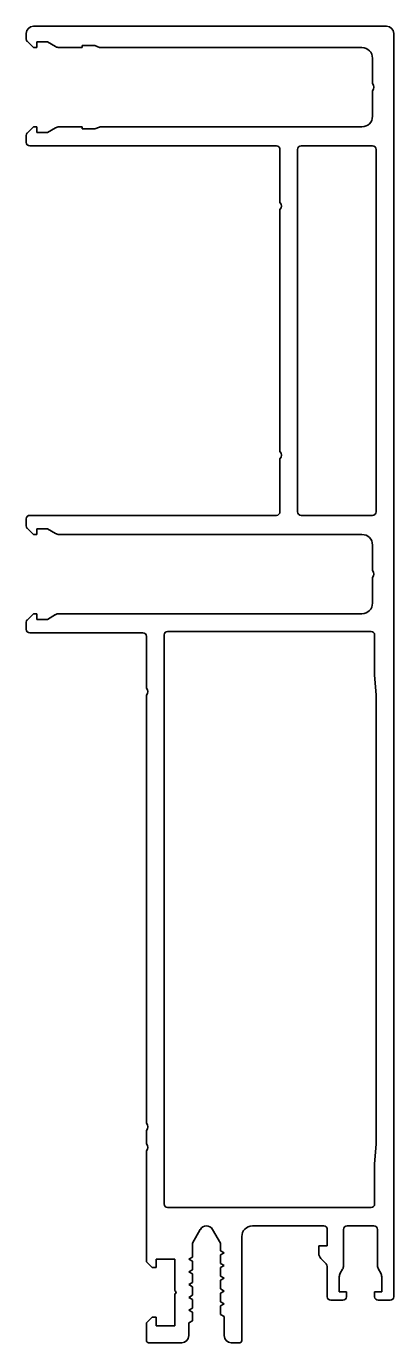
# Model space of a CAD drawing. Header units: millimetres. Extents: x 0 to 52, y 0 to 186.
import ezdxf

# ---------------------------------------------------------------- set-up
doc = ezdxf.new("R2010")
doc.units = ezdxf.units.MM
doc.layers.get('0').update_dxf_attribs({"color": 18, "true_color": 0x000000})
doc.layers.add('S03_AL_Kontur', color=7, linetype='Continuous', lineweight=35, true_color=0xffffff)

# ---------------------------------------------------------------- blocks, each defined once
blk = doc.blocks.new('505320_s')
at = {"layer": 'S03_AL_Kontur'}
for p, q in [((-52, 178.21), (-52, 179)), ((-51, 180), (-1, 180)), ((0, 179), (0, 0.5)), ((-51, 177), (-51.85, 177.85)), ((-50.5, 177), (-51, 177)), ((-49, 177.8), (-50.5, 177.8)), ((-50.5, 177.8), (-50.5, 177)), ((-47.85, 177.13), (-49, 177.8)), ((-44.1, 177), (-47.35, 177)), ((-42.49, 177.3), (-44.1, 177.3)), ((-44.1, 177.3), (-44.1, 177)), ((-41.66, 177.03), (-42.32, 177.27)), ((-4.5, 177), (-41.49, 177)), ((-3, 171.9), (-3, 175.5)), ((-3, 167.3), (-3, 170.9)), ((-51.85, 164.95), (-51, 165.8)), ((-51, 165.8), (-50.5, 165.8)), ((-50.5, 165.8), (-50.5, 165)), ((-49, 165), (-47.85, 165.67)), ((-47.35, 165.8), (-44.1, 165.8)), ((-44.1, 165.8), (-44.1, 165.5)), ((-42.32, 165.53), (-41.66, 165.77)), ((-41.49, 165.8), (-4.5, 165.8)), ((-52, 163.6), (-52, 164.59)), ((-50.5, 165), (-49, 165)), ((-44.1, 165.5), (-42.49, 165.5)), ((-16.6, 163.1), (-51.5, 163.1)), ((-16.1, 155.1), (-16.1, 162.6)), ((-13.6, 162.6), (-13.6, 111.4)), ((-3, 163.1), (-13.1, 163.1)), ((-2.5, 111.4), (-2.5, 162.6)), ((-16.1, 119.9), (-16.1, 154.1)), ((-16.1, 111.4), (-16.1, 118.9)), ((-52, 109.41), (-52, 110.4)), ((-51.5, 110.9), (-16.6, 110.9)), ((-13.1, 110.9), (-3, 110.9)), ((-51, 108.2), (-51.85, 109.05)), ((-50.5, 108.2), (-51, 108.2)), ((-49, 109), (-50.5, 109)), ((-50.5, 109), (-50.5, 108.2)), ((-47.85, 108.33), (-49, 109)), ((-4.5, 108.2), (-47.35, 108.2)), ((-3, 103.1), (-3, 106.7)), ((-3, 98.5), (-3, 102.1)), ((-51.85, 96.15), (-51, 97)), ((-51, 97), (-50.5, 97)), ((-50.5, 97), (-50.5, 96.2)), ((-49, 96.2), (-47.85, 96.87)), ((-47.35, 97), (-4.5, 97)), ((-52, 94.8), (-52, 95.79)), ((-50.5, 96.2), (-49, 96.2)), ((-35.5, 94.3), (-51.5, 94.3)), ((-35, 86.5), (-35, 93.8)), ((-32.5, 94), (-32.5, 13.6)), ((-3.2, 94.5), (-32, 94.5)), ((-2.7, 88.36), (-2.7, 94)), ((-2.5, 85.5), (-2.7, 88.36)), ((-35, 25), (-35, 85.5)), ((-2.5, 22.12), (-2.5, 85.5)), ((-35, 22.1), (-35, 24)), ((-35, 5.4), (-35, 21.1)), ((-2.7, 19.24), (-2.5, 22.08)), ((-2.7, 13.6), (-2.7, 19.24)), ((-32, 13.1), (-3.2, 13.1)), ((-27.37, 10), (-28.5, 8.04)), ((-24.5, 8.04), (-25.63, 10)), ((-9.9, 10.5), (-20, 10.5)), ((-9.4, 7.7), (-9.4, 10)), ((-7.1, 10), (-7.1, 4.88)), ((-2.8, 10.5), (-6.6, 10.5)), ((-2.3, 4.9), (-2.3, 10)), ((-28.5, 8.04), (-28.5, 6.09)), ((-24.5, 6.99), (-24.5, 8.04)), ((-21.5, 9), (-21.5, -5.7)), ((-10.6, 6.61), (-10.6, 7.7)), ((-10.6, 7.7), (-9.4, 7.7)), ((-31, 5.8), (-33.6, 5.8)), ((-33.6, 5.8), (-33.6, 4.6)), ((-31, 1.35), (-31, 5.8)), ((-28.5, 6.09), (-29, 5.8)), ((-29, 5.8), (-28.5, 5.51)), ((-24, 6.7), (-24.5, 6.99)), ((-24.5, 6.41), (-24, 6.7)), ((-24.5, 5.19), (-24.5, 6.41)), ((-9.69, 5.29), (-10.31, 5.91)), ((-34.2, 4.6), (-35, 5.4)), ((-33.6, 4.6), (-34.2, 4.6)), ((-28.5, 4.29), (-29, 4)), ((-29, 4), (-28.5, 3.71)), ((-28.5, 5.51), (-28.5, 4.29)), ((-24, 4.9), (-24.5, 5.19)), ((-24.5, 4.61), (-24, 4.9)), ((-24.5, 3.39), (-24.5, 4.61)), ((-9.4, 0.5), (-9.4, 4.59)), ((-7.23, 4.38), (-7.57, 3.8)), ((-1.83, 3.82), (-2.17, 4.4)), ((-28.5, 2.49), (-29, 2.2)), ((-29, 2.2), (-28.5, 1.91)), ((-28.5, 3.71), (-28.5, 2.49)), ((-28.5, 1.91), (-28.5, 0.69)), ((-24, 3.1), (-24.5, 3.39)), ((-24.5, 2.81), (-24, 3.1)), ((-24.5, 1.59), (-24.5, 2.81)), ((-7.7, 3.3), (-7.7, 1.2)), ((-1.7, 1.2), (-1.7, 3.32)), ((-31, -3.6), (-31, 0.85)), ((-28.5, 0.69), (-29, 0.4)), ((-29, 0.4), (-28.5, 0.11)), ((-28.5, 0.11), (-28.5, -1.11)), ((-24, 1.3), (-24.5, 1.59)), ((-24.5, 1.01), (-24, 1.3)), ((-24.5, -0.21), (-24.5, 1.01)), ((-7.7, 1.2), (-6.7, 1.2)), ((-6.7, 1.2), (-6.7, 0.5)), ((-2.7, 0.5), (-2.7, 1.2)), ((-2.7, 1.2), (-1.7, 1.2)), ((-0.5, 0), (-2.2, 0)), ((-28.5, -1.11), (-29, -1.4)), ((-29, -1.4), (-28.5, -1.69)), ((-28.5, -1.69), (-28.5, -2.91)), ((-24, -0.5), (-24.5, -0.21)), ((-24.5, -0.79), (-24, -0.5)), ((-24.5, -2.01), (-24.5, -0.79)), ((-7.2, 0), (-8.9, 0)), ((-35, -3.2), (-34.2, -2.4)), ((-35, -5.7), (-35, -3.2)), ((-34.2, -2.4), (-33.6, -2.4)), ((-33.6, -2.4), (-33.6, -3.6)), ((-33.6, -3.6), (-31, -3.6)), ((-28.5, -2.91), (-29, -3.2)), ((-29, -3.2), (-29, -5)), ((-24, -2.3), (-24.5, -2.01)), ((-24, -5), (-24, -2.3)), ((-30, -6), (-34.7, -6)), ((-21.8, -6), (-23, -6))]:
    blk.add_line(p, q, dxfattribs=at)
at = {"layer": 'S03_AL_Kontur', "extrusion": (0, 0, -1)}
for centre, radius, start, end in [((51, 179), 1, 0, 90), ((1, 179), 1, 90, 180), ((51.5, 178.21), 0.5, 315, 0), ((47.35, 178), 1, 270, 300), ((41.49, 177.5), 0.5, 270, 290), ((47.35, 164.8), 1, 60, 90), ((41.49, 165.3), 0.5, 70, 90), ((51.5, 164.59), 0.5, 0, 45), ((51.5, 163.6), 0.5, 270, 0), ((51.5, 110.4), 0.5, 0, 90), ((51.5, 109.41), 0.5, 315, 0), ((47.35, 109.2), 1, 270, 300), ((47.35, 96), 1, 60, 90), ((51.5, 95.79), 0.5, 0, 45), ((51.5, 94.8), 0.5, 270, 0), ((9.6, 6.61), 1, 315, 0), ((8.1, 4.88), 1, 180, 210), ((1.3, 4.9), 1, 330, 360), ((8.9, 0.5), 0.5, 270, 0), ((7.2, 0.5), 0.5, 180, 270), ((2.2, 0.5), 0.5, 270, 0), ((0.5, 0.5), 0.5, 180, 270), ((30, -5), 1, 180, 270), ((23, -5), 1, 270, 0), ((34.7, -5.7), 0.3, 270, 0), ((21.8, -5.7), 0.3, 180, 270)]:
    blk.add_arc(centre, radius, start, end, dxfattribs=at)
at = {"layer": 'S03_AL_Kontur'}
for centre, radius, start, end in [((-42.49, 176.8), 0.5, 70, 90), ((-4.5, 175.5), 1.5, 0, 90), ((-3.52, 171.4), 0.725, 316.3972, 43.6028), ((-4.5, 167.3), 1.5, 270, 0), ((-42.49, 166), 0.5, 270, 290), ((-16.6, 162.6), 0.5, 0, 90), ((-13.1, 162.6), 0.5, 90, 180), ((-3, 162.6), 0.5, 0, 90), ((-16.62, 154.6), 0.725, 316.3972, 43.6028), ((-16.62, 119.4), 0.725, 316.3972, 43.6028), ((-16.6, 111.4), 0.5, 270, 0), ((-13.1, 111.4), 0.5, 180, 270), ((-3, 111.4), 0.5, 270, 0), ((-4.5, 106.7), 1.5, 0, 90), ((-3.52, 102.6), 0.725, 316.3972, 43.6028), ((-4.5, 98.5), 1.5, 270, 0), ((-35.5, 93.8), 0.5, 0, 90), ((-32, 94), 0.5, 90, 180), ((-3.2, 94), 0.5, 0, 90), ((-35.52, 86), 0.725, 316.3972, 43.6028), ((-35.52, 24.5), 0.725, 316.3972, 43.6028), ((-35.52, 21.6), 0.725, 316.3972, 43.6028), ((-3, 22.12), 0.5, 356, 360), ((-32, 13.6), 0.5, 180, 270), ((-3.2, 13.6), 0.5, 270, 360), ((-26.5, 9.5), 1, 30, 150), ((-20, 9), 1.5, 90, 180), ((-9.9, 10), 0.5, 360, 90), ((-6.6, 10), 0.5, 90, 180), ((-2.8, 10), 0.5, 0, 90), ((-10.4, 4.59), 1, 360, 45), ((-6.7, 3.3), 1, 150, 180), ((-2.7, 3.32), 1, 0, 30), ((-31.06, 1.1), 0.256, 282.6804, 77.3196)]:
    blk.add_arc(centre, radius, start, end, dxfattribs=at)

msp = doc.modelspace()

# ---------------------------------------------------------------- block references
msp.add_blockref('505320_s', (52, 6))

doc.saveas('drawing.dxf')
